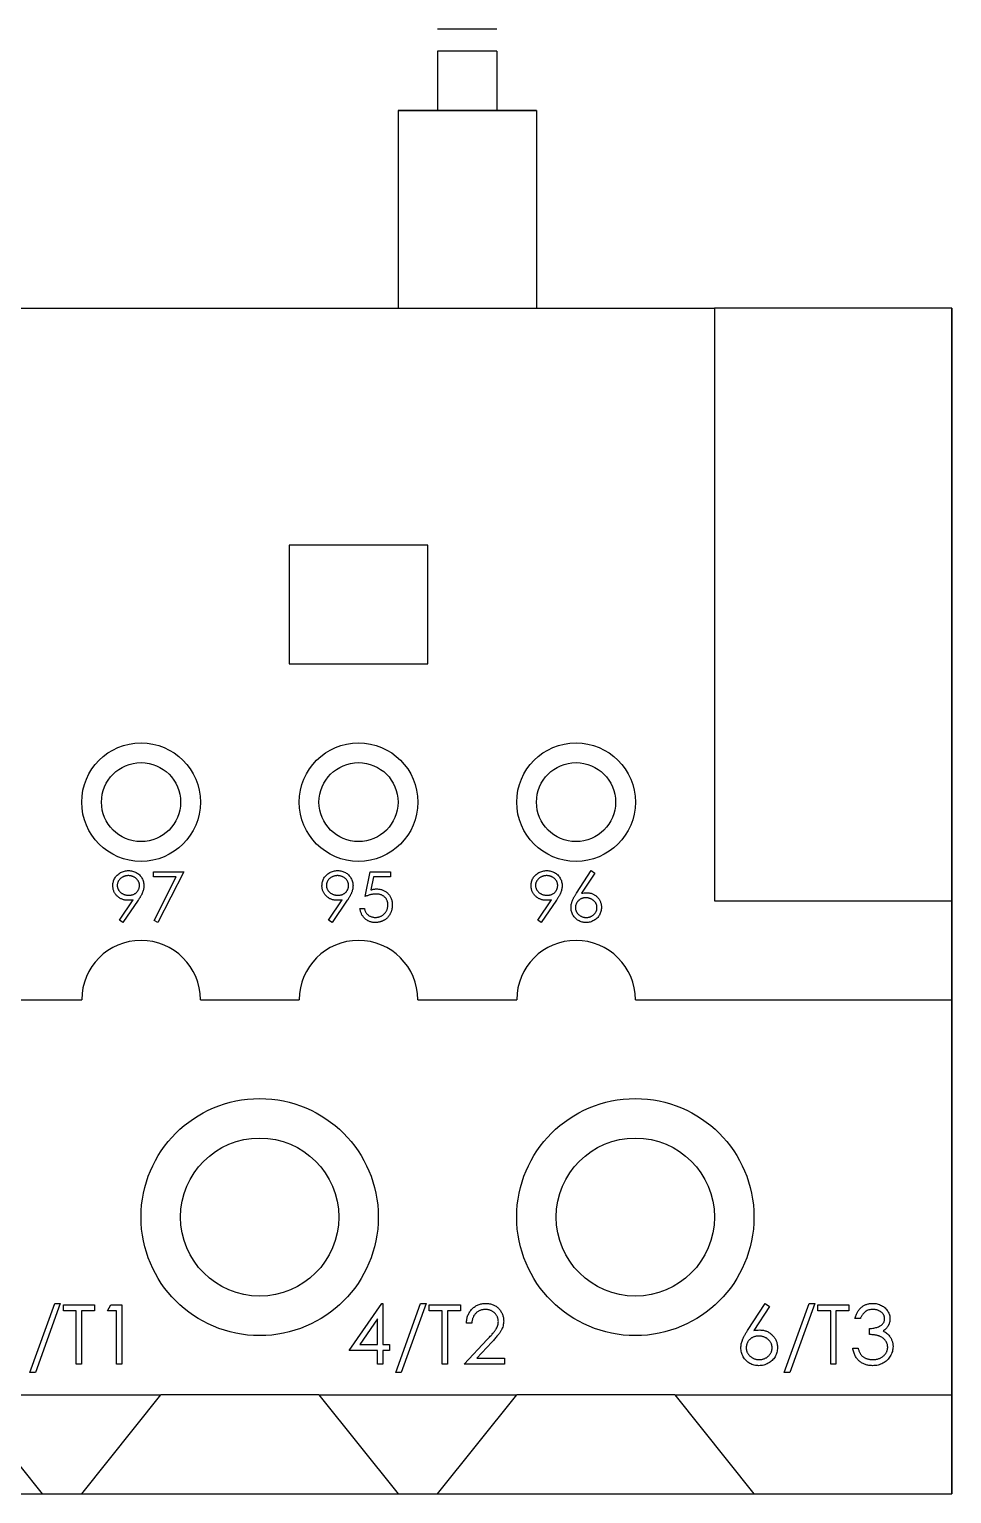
# Model space of a CAD drawing. Extents: x 325723 to 326723, y 280621 to 282821.
# Drawn here: x 326172.3 to 326218.9, y 281586.1 to 281660.2 of the extents above; entities that cross this region are included whole.
import ezdxf

# ---------------------------------------------------------------- set-up
doc = ezdxf.new("R2010")
doc.units = 0
doc.header["$MEASUREMENT"] = 0
doc.layers.add('PV-2878', color=7, linetype='Continuous')

# ---------------------------------------------------------------- blocks, each defined once
blk = doc.blocks.new('Manufacturer上海良信PartName热继电器SeriesNDR2-95ShellFrameLimitingCurrentRemarkPartTypeMinCurrent17MaxCurrent104Poles3PMinPower0MaxPower0LibType3DelFlgfalseUpdateDate2023-01-0100000')
at = {"layer": 'PV-2878'}
for p, q in [((12, 37.056), (9, 37.056)), ((9, 35.944), (9, 32.944)), ((12, 35.944), (9, 35.944)), ((12, 35.944), (12, 32.944)), ((7, 32.944), (14, 32.944)), ((7, 32.944), (7, 22.944)), ((14, 32.944), (7, 32.944)), ((14, 32.944), (14, 22.944)), ((-23, 22.944), (23, 22.944)), ((23, 22.944), (23, -7.056)), ((23, 22.944), (23, -7.056)), ((23, 22.944), (23, 22.944)), ((35, 22.944), (23, 22.944)), ((35, -7.056), (35, 22.944)), ((35, 22.944), (35, 22.944)), ((35, 22.944), (35, 12.944)), ((35, 12.944), (35, -17.056)), ((8.5, 10.944), (1.5, 10.944)), ((1.5, 10.944), (1.5, 4.944)), ((8.5, 4.944), (8.5, 10.944)), ((1.5, 4.944), (8.5, 4.944)), ((-5.375, -5.84), (-5.375, -5.584)), ((-5.375, -5.584), (-3.836, -5.584)), ((-4.216, -5.84), (-5.375, -5.84)), ((-5.344, -8.042), (-4.216, -5.84)), ((-3.836, -5.584), (-5.151, -8.148)), ((5.33, -6.834), (5.587, -5.584)), ((5.587, -5.584), (6.612, -5.584)), ((5.762, -5.84), (5.627, -6.498)), ((6.612, -5.84), (5.762, -5.84)), ((6.612, -5.584), (6.612, -5.84)), ((16.026, -6.661), (16.773, -5.52)), ((16.945, -5.656), (16.285, -6.666)), ((16.773, -5.52), (16.945, -5.656)), ((-7.093, -8.023), (-6.398, -7.007)), ((-6.144, -7.022), (-6.913, -8.148)), ((3.484, -8.023), (4.179, -7.007)), ((4.433, -7.022), (3.664, -8.148)), ((14.061, -8.023), (14.756, -7.007)), ((15.01, -7.022), (14.24, -8.148)), ((23, -7.056), (35, -7.056)), ((35, -12.056), (35, -7.056)), ((35, -7.056), (35, -7.056)), ((-6.913, -8.148), (-7.093, -8.023)), ((-5.151, -8.148), (-5.344, -8.042)), ((3.664, -8.148), (3.484, -8.023)), ((5.074, -7.443), (5.298, -7.443)), ((14.24, -8.148), (14.061, -8.023)), ((-14, -12.056), (-9, -12.056)), ((-3, -12.056), (2, -12.056)), ((8, -12.056), (13, -12.056)), ((19, -12.056), (35, -12.056)), ((35, -32.056), (35, -12.056)), ((35, -17.056), (35, -37.056)), ((-11.62, -30.924), (-10.366, -27.424)), ((-10.082, -27.424), (-11.337, -30.924)), ((-10.366, -27.424), (-10.082, -27.424)), ((-9.928, -27.808), (-9.928, -27.5)), ((-9.928, -27.5), (-8.351, -27.5)), ((-9.274, -27.808), (-9.928, -27.808)), ((-9.274, -30.5), (-9.274, -27.808)), ((-8.351, -27.808), (-9.005, -27.808)), ((-9.005, -27.808), (-9.005, -30.5)), ((-8.351, -27.5), (-8.351, -27.808)), ((-7.697, -27.808), (-7.521, -27.5)), ((-7.236, -27.808), (-7.697, -27.808)), ((-7.521, -27.5), (-6.967, -27.5)), ((-7.236, -30.5), (-7.236, -27.808)), ((-6.967, -27.5), (-6.967, -30.5)), ((4.533, -29.808), (6.171, -27.424)), ((6.171, -27.424), (6.226, -27.424)), ((6.226, -27.424), (6.226, -29.5)), ((6.88, -30.924), (8.134, -27.424)), ((8.418, -27.424), (7.163, -30.924)), ((8.134, -27.424), (8.418, -27.424)), ((8.572, -27.808), (8.572, -27.5)), ((8.572, -27.5), (10.149, -27.5)), ((9.226, -27.808), (8.572, -27.808)), ((9.226, -30.5), (9.226, -27.808)), ((10.149, -27.808), (9.495, -27.808)), ((9.495, -27.808), (9.495, -30.5)), ((10.149, -27.5), (10.149, -27.808)), ((24.676, -28.793), (25.572, -27.424)), ((25.779, -27.586), (24.987, -28.799)), ((25.572, -27.424), (25.779, -27.586)), ((26.533, -30.924), (27.788, -27.424)), ((28.072, -27.424), (26.817, -30.924)), ((27.788, -27.424), (28.072, -27.424)), ((28.226, -27.808), (28.226, -27.5)), ((28.226, -27.5), (29.803, -27.5)), ((28.88, -27.808), (28.226, -27.808)), ((28.88, -30.5), (28.88, -27.808)), ((29.803, -27.808), (29.149, -27.808)), ((29.149, -27.808), (29.149, -30.5)), ((29.803, -27.5), (29.803, -27.808)), ((5.957, -28.198), (5.062, -29.5)), ((5.957, -29.5), (5.957, -28.198)), ((10.726, -28.424), (10.457, -28.424)), ((30.38, -28.193), (30.11, -28.193)), ((30.841, -29), (30.841, -28.693)), ((5.062, -29.5), (5.957, -29.5)), ((6.226, -29.5), (6.572, -29.5)), ((6.572, -29.5), (6.572, -29.808)), ((10.341, -30.5), (11.505, -29.259)), ((11.734, -29.392), (10.984, -30.193)), ((5.957, -29.808), (4.533, -29.808)), ((5.957, -30.5), (5.957, -29.808)), ((6.572, -29.808), (6.226, -29.808)), ((6.226, -29.808), (6.226, -30.5)), ((10.984, -30.193), (12.38, -30.193)), ((12.38, -30.193), (12.38, -30.5)), ((29.995, -29.693), (30.264, -29.693)), ((-11.337, -30.924), (-11.62, -30.924)), ((-9.005, -30.5), (-9.274, -30.5)), ((-6.967, -30.5), (-7.236, -30.5)), ((6.226, -30.5), (5.957, -30.5)), ((7.163, -30.924), (6.88, -30.924)), ((9.495, -30.5), (9.226, -30.5)), ((12.38, -30.5), (10.341, -30.5)), ((26.817, -30.924), (26.533, -30.924)), ((29.149, -30.5), (28.88, -30.5)), ((-15, -32.056), (-5, -32.056)), ((-15, -32.056), (-11, -37.056)), ((-9, -37.056), (-5, -32.056)), ((3, -32.056), (-5, -32.056)), ((3, -32.056), (13, -32.056)), ((3, -32.056), (7, -37.056)), ((9, -37.056), (13, -32.056)), ((21, -32.056), (13, -32.056)), ((21, -32.056), (35, -32.056)), ((21, -32.056), (25, -37.056)), ((35, -37.056), (35, -32.056)), ((-27, -37.056), (-11, -37.056)), ((-11, -37.056), (-9, -37.056)), ((-9, -37.056), (7, -37.056)), ((7, -37.056), (9, -37.056)), ((9, -37.056), (25, -37.056)), ((25, -37.056), (35, -37.056)), ((35, -37.056), (35, -37.056))]:
    blk.add_line(p, q, dxfattribs=at)
for centre, radius in [((-6, -2.056), 3), ((5, -2.056), 3), ((16, -2.056), 3), ((-6, -2.056), 2), ((5, -2.056), 2), ((16, -2.056), 2), ((0, -23.056), 6), ((19, -23.056), 6), ((0, -23.056), 4), ((19, -23.056), 4)]:
    blk.add_circle(centre, radius, dxfattribs=at)
for centre in [(-6, -12.056), (5, -12.056), (16, -12.056)]:
    blk.add_arc(centre, 3, 0, 180, dxfattribs=at)
for points, knots in [([(-7.426, -6.286), (-7.425, -6.251), (-7.422, -6.182), (-7.403, -6.082), (-7.371, -5.987), (-7.326, -5.898), (-7.269, -5.816), (-7.201, -5.742), (-7.122, -5.677), (-7.034, -5.621), (-6.939, -5.576), (-6.839, -5.543), (-6.736, -5.524), (-6.666, -5.521), (-6.63, -5.52)], [0, 0, 0, 0, 0.085249, 0.167327, 0.248175, 0.328829, 0.409908, 0.490584, 0.572993, 0.658265, 0.744222, 0.82906, 0.913938, 1, 1, 1, 1]), ([(-6.642, -5.776), (-6.661, -5.777), (-6.698, -5.778), (-6.753, -5.784), (-6.806, -5.796), (-6.857, -5.812), (-6.906, -5.833), (-6.952, -5.858), (-6.997, -5.888), (-7.038, -5.921), (-7.077, -5.958), (-7.11, -5.998), (-7.138, -6.039), (-7.162, -6.082), (-7.18, -6.127), (-7.193, -6.174), (-7.2, -6.223), (-7.201, -6.256), (-7.202, -6.273)], [0, 0, 0, 0, 0.068712, 0.134812, 0.199538, 0.263335, 0.326747, 0.390328, 0.454126, 0.519203, 0.58351, 0.645497, 0.70529, 0.763488, 0.821856, 0.880004, 0.939108, 1, 1, 1, 1]), ([(-6.08, -6.273), (-6.08, -6.256), (-6.081, -6.223), (-6.089, -6.174), (-6.102, -6.127), (-6.12, -6.082), (-6.144, -6.039), (-6.172, -5.998), (-6.205, -5.958), (-6.244, -5.921), (-6.286, -5.888), (-6.33, -5.858), (-6.377, -5.833), (-6.425, -5.812), (-6.476, -5.796), (-6.529, -5.784), (-6.585, -5.778), (-6.623, -5.777), (-6.642, -5.776)], [0, 0, 0, 0, 0.06076, 0.119735, 0.177757, 0.235999, 0.29407, 0.353733, 0.415973, 0.48014, 0.545076, 0.608735, 0.672178, 0.735453, 0.799112, 0.864284, 0.930837, 1, 1, 1, 1]), ([(-6.63, -5.52), (-6.596, -5.521), (-6.527, -5.524), (-6.427, -5.543), (-6.33, -5.575), (-6.239, -5.619), (-6.154, -5.674), (-6.078, -5.74), (-6.012, -5.816), (-5.956, -5.901), (-5.911, -5.993), (-5.879, -6.089), (-5.859, -6.187), (-5.857, -6.254), (-5.856, -6.288)], [0, 0, 0, 0, 0.085532, 0.169003, 0.251943, 0.335682, 0.419409, 0.501265, 0.583703, 0.668, 0.751919, 0.834598, 0.916526, 1, 1, 1, 1]), ([(3.151, -6.286), (3.152, -6.251), (3.154, -6.182), (3.174, -6.082), (3.206, -5.987), (3.251, -5.898), (3.308, -5.816), (3.376, -5.742), (3.454, -5.677), (3.543, -5.621), (3.638, -5.576), (3.738, -5.543), (3.841, -5.524), (3.911, -5.521), (3.947, -5.52)], [0, 0, 0, 0, 0.085249, 0.167327, 0.248175, 0.328829, 0.409908, 0.490584, 0.572993, 0.658265, 0.744222, 0.82906, 0.913938, 1, 1, 1, 1]), ([(3.935, -5.776), (3.916, -5.777), (3.879, -5.778), (3.824, -5.784), (3.771, -5.796), (3.72, -5.812), (3.671, -5.833), (3.625, -5.858), (3.58, -5.888), (3.539, -5.921), (3.5, -5.958), (3.467, -5.998), (3.439, -6.039), (3.415, -6.082), (3.397, -6.127), (3.384, -6.174), (3.377, -6.223), (3.376, -6.256), (3.375, -6.273)], [0, 0, 0, 0, 0.068712, 0.134812, 0.199538, 0.263335, 0.326747, 0.390328, 0.454126, 0.519203, 0.58351, 0.645497, 0.70529, 0.763488, 0.821856, 0.880004, 0.939108, 1, 1, 1, 1]), ([(4.497, -6.273), (4.496, -6.256), (4.495, -6.223), (4.488, -6.174), (4.475, -6.127), (4.457, -6.082), (4.433, -6.039), (4.405, -5.998), (4.372, -5.958), (4.333, -5.921), (4.291, -5.888), (4.247, -5.858), (4.2, -5.833), (4.152, -5.812), (4.101, -5.796), (4.047, -5.784), (3.992, -5.778), (3.954, -5.777), (3.935, -5.776)], [0, 0, 0, 0, 0.06076, 0.119735, 0.177757, 0.235999, 0.29407, 0.353733, 0.415973, 0.48014, 0.545076, 0.608735, 0.672178, 0.735453, 0.799112, 0.864284, 0.930837, 1, 1, 1, 1]), ([(3.947, -5.52), (3.981, -5.521), (4.05, -5.524), (4.15, -5.543), (4.247, -5.575), (4.338, -5.619), (4.423, -5.674), (4.499, -5.74), (4.565, -5.816), (4.621, -5.901), (4.665, -5.993), (4.698, -6.089), (4.718, -6.187), (4.72, -6.254), (4.721, -6.288)], [0, 0, 0, 0, 0.085532, 0.169003, 0.251943, 0.335682, 0.419409, 0.501265, 0.583703, 0.668, 0.751919, 0.834598, 0.916526, 1, 1, 1, 1]), ([(13.728, -6.286), (13.729, -6.251), (13.731, -6.182), (13.751, -6.082), (13.783, -5.987), (13.828, -5.898), (13.885, -5.816), (13.952, -5.742), (14.031, -5.677), (14.12, -5.621), (14.215, -5.576), (14.315, -5.543), (14.418, -5.524), (14.488, -5.521), (14.523, -5.52)], [0, 0, 0, 0, 0.0852491, 0.1673266, 0.2481753, 0.3288291, 0.4099081, 0.4905845, 0.5729935, 0.6582649, 0.7442216, 0.8290604, 0.9139383, 1, 1, 1, 1]), ([(14.512, -5.776), (14.493, -5.777), (14.456, -5.778), (14.4, -5.784), (14.348, -5.796), (14.297, -5.812), (14.248, -5.833), (14.201, -5.858), (14.157, -5.888), (14.116, -5.921), (14.077, -5.958), (14.044, -5.998), (14.016, -6.039), (13.992, -6.082), (13.974, -6.127), (13.961, -6.174), (13.953, -6.223), (13.953, -6.256), (13.952, -6.273)], [0, 0, 0, 0, 0.068712, 0.134812, 0.199538, 0.263335, 0.326747, 0.390328, 0.454126, 0.519203, 0.58351, 0.645497, 0.70529, 0.763488, 0.821856, 0.880004, 0.939108, 1, 1, 1, 1]), ([(15.074, -6.273), (15.073, -6.256), (15.072, -6.223), (15.065, -6.174), (15.052, -6.127), (15.034, -6.082), (15.01, -6.039), (14.982, -5.998), (14.948, -5.958), (14.91, -5.921), (14.868, -5.888), (14.824, -5.858), (14.777, -5.833), (14.728, -5.812), (14.678, -5.796), (14.624, -5.784), (14.569, -5.778), (14.531, -5.777), (14.512, -5.776)], [0, 0, 0, 0, 0.06076, 0.119735, 0.177757, 0.235999, 0.29407, 0.353733, 0.415973, 0.48014, 0.545076, 0.608735, 0.672178, 0.735453, 0.799112, 0.864284, 0.930837, 1, 1, 1, 1]), ([(14.523, -5.52), (14.558, -5.521), (14.627, -5.524), (14.727, -5.543), (14.824, -5.575), (14.915, -5.619), (15, -5.674), (15.076, -5.74), (15.142, -5.816), (15.198, -5.901), (15.242, -5.993), (15.275, -6.089), (15.294, -6.187), (15.297, -6.254), (15.298, -6.288)], [0, 0, 0, 0, 0.085532, 0.169003, 0.251943, 0.335682, 0.419409, 0.501265, 0.583703, 0.668, 0.751919, 0.834598, 0.916526, 1, 1, 1, 1]), ([(-6.66, -7.026), (-6.687, -7.026), (-6.738, -7.024), (-6.814, -7.014), (-6.887, -6.998), (-6.956, -6.974), (-7.023, -6.944), (-7.087, -6.907), (-7.147, -6.863), (-7.204, -6.813), (-7.256, -6.759), (-7.302, -6.701), (-7.34, -6.639), (-7.372, -6.574), (-7.396, -6.506), (-7.413, -6.436), (-7.424, -6.362), (-7.426, -6.311), (-7.426, -6.286)], [0, 0, 0, 0, 0.066295, 0.130131, 0.192862, 0.25436, 0.31591, 0.377338, 0.440205, 0.504175, 0.568034, 0.630228, 0.690861, 0.751422, 0.811466, 0.87275, 0.935391, 1, 1, 1, 1]), ([(-7.202, -6.273), (-7.201, -6.29), (-7.201, -6.323), (-7.192, -6.372), (-7.179, -6.419), (-7.16, -6.465), (-7.136, -6.508), (-7.106, -6.549), (-7.071, -6.588), (-7.031, -6.625), (-6.988, -6.659), (-6.942, -6.689), (-6.893, -6.714), (-6.843, -6.734), (-6.79, -6.75), (-6.735, -6.762), (-6.677, -6.768), (-6.639, -6.769), (-6.619, -6.77)], [0, 0, 0, 0, 0.05954, 0.117423, 0.17444, 0.231734, 0.289722, 0.3492, 0.410516, 0.47508, 0.540094, 0.604444, 0.668697, 0.73211, 0.796739, 0.862906, 0.930462, 1, 1, 1, 1]), ([(-6.619, -6.77), (-6.599, -6.769), (-6.56, -6.768), (-6.504, -6.762), (-6.45, -6.751), (-6.4, -6.734), (-6.352, -6.714), (-6.307, -6.689), (-6.266, -6.659), (-6.227, -6.626), (-6.193, -6.588), (-6.163, -6.549), (-6.137, -6.508), (-6.116, -6.464), (-6.1, -6.419), (-6.088, -6.372), (-6.082, -6.323), (-6.081, -6.29), (-6.08, -6.273)], [0, 0, 0, 0, 0.072713, 0.1415475, 0.2083625, 0.2724616, 0.33539, 0.3977113, 0.4593834, 0.5220982, 0.5843148, 0.6443919, 0.703345, 0.7615089, 0.8200305, 0.878517, 0.9382645, 1, 1, 1, 1]), ([(-5.856, -6.288), (-5.856, -6.314), (-5.858, -6.368), (-5.87, -6.449), (-5.89, -6.531), (-5.913, -6.601), (-5.936, -6.658), (-5.957, -6.704), (-5.98, -6.752), (-6.007, -6.802), (-6.036, -6.854), (-6.069, -6.908), (-6.105, -6.965), (-6.131, -7.003), (-6.144, -7.022)], [0, 0, 0, 0, 0.09832, 0.1994175, 0.3056026, 0.4161624, 0.4745824, 0.5370065, 0.6038574, 0.6740896, 0.749417, 0.8282535, 0.9120542, 1, 1, 1, 1]), ([(3.916, -7.026), (3.89, -7.026), (3.839, -7.024), (3.763, -7.014), (3.69, -6.998), (3.621, -6.974), (3.554, -6.944), (3.49, -6.907), (3.43, -6.863), (3.373, -6.813), (3.321, -6.759), (3.275, -6.701), (3.237, -6.639), (3.205, -6.574), (3.181, -6.506), (3.163, -6.436), (3.153, -6.362), (3.151, -6.311), (3.151, -6.286)], [0, 0, 0, 0, 0.066295, 0.130131, 0.192862, 0.25436, 0.31591, 0.377338, 0.440205, 0.504175, 0.568034, 0.630228, 0.690861, 0.751422, 0.811466, 0.87275, 0.935391, 1, 1, 1, 1]), ([(3.375, -6.273), (3.376, -6.29), (3.376, -6.323), (3.385, -6.372), (3.398, -6.419), (3.417, -6.465), (3.441, -6.508), (3.471, -6.549), (3.506, -6.588), (3.545, -6.625), (3.589, -6.659), (3.635, -6.689), (3.684, -6.714), (3.734, -6.734), (3.787, -6.75), (3.842, -6.762), (3.899, -6.768), (3.938, -6.769), (3.958, -6.77)], [0, 0, 0, 0, 0.05954, 0.117423, 0.17444, 0.231734, 0.289722, 0.3492, 0.410516, 0.47508, 0.540094, 0.604444, 0.668697, 0.73211, 0.796739, 0.862906, 0.930462, 1, 1, 1, 1]), ([(3.958, -6.77), (3.978, -6.769), (4.017, -6.768), (4.073, -6.762), (4.127, -6.751), (4.177, -6.734), (4.225, -6.714), (4.27, -6.689), (4.311, -6.659), (4.35, -6.626), (4.384, -6.588), (4.414, -6.549), (4.44, -6.508), (4.46, -6.464), (4.477, -6.419), (4.489, -6.372), (4.495, -6.323), (4.496, -6.29), (4.497, -6.273)], [0, 0, 0, 0, 0.072713, 0.1415475, 0.2083625, 0.2724616, 0.33539, 0.3977113, 0.4593834, 0.5220982, 0.5843148, 0.6443919, 0.703345, 0.7615089, 0.8200305, 0.878517, 0.9382645, 1, 1, 1, 1]), ([(4.721, -6.288), (4.72, -6.314), (4.719, -6.368), (4.707, -6.449), (4.686, -6.531), (4.663, -6.601), (4.641, -6.658), (4.62, -6.704), (4.597, -6.752), (4.57, -6.802), (4.541, -6.854), (4.508, -6.908), (4.472, -6.965), (4.446, -7.003), (4.433, -7.022)], [0, 0, 0, 0, 0.09832, 0.1994175, 0.3056026, 0.4161624, 0.4745824, 0.5370065, 0.6038574, 0.6740896, 0.749417, 0.8282535, 0.9120542, 1, 1, 1, 1]), ([(5.627, -6.498), (5.654, -6.491), (5.705, -6.477), (5.781, -6.461), (5.853, -6.451), (5.899, -6.45), (5.922, -6.449)], [0, 0, 0, 0, 0.275068, 0.532901, 0.773973, 1, 1, 1, 1]), ([(5.922, -6.449), (5.95, -6.45), (6.004, -6.451), (6.085, -6.463), (6.161, -6.481), (6.234, -6.506), (6.304, -6.538), (6.368, -6.578), (6.43, -6.625), (6.487, -6.678), (6.539, -6.738), (6.584, -6.801), (6.623, -6.869), (6.654, -6.941), (6.679, -7.017), (6.696, -7.097), (6.707, -7.181), (6.708, -7.238), (6.708, -7.267)], [0, 0, 0, 0, 0.065808, 0.129394, 0.190894, 0.251281, 0.310815, 0.370371, 0.430768, 0.492881, 0.555104, 0.616067, 0.677256, 0.73826, 0.800762, 0.864778, 0.931045, 1, 1, 1, 1]), ([(14.493, -7.026), (14.467, -7.026), (14.416, -7.024), (14.34, -7.014), (14.267, -6.998), (14.198, -6.974), (14.131, -6.944), (14.067, -6.907), (14.007, -6.863), (13.95, -6.813), (13.898, -6.759), (13.852, -6.701), (13.814, -6.639), (13.782, -6.574), (13.758, -6.506), (13.74, -6.436), (13.73, -6.362), (13.728, -6.311), (13.728, -6.286)], [0, 0, 0, 0, 0.066295, 0.130131, 0.192862, 0.25436, 0.31591, 0.377338, 0.440205, 0.504175, 0.568034, 0.630228, 0.690861, 0.751422, 0.811466, 0.87275, 0.935391, 1, 1, 1, 1]), ([(13.952, -6.273), (13.952, -6.29), (13.953, -6.323), (13.962, -6.372), (13.975, -6.419), (13.994, -6.465), (14.018, -6.508), (14.048, -6.549), (14.083, -6.588), (14.122, -6.625), (14.166, -6.659), (14.212, -6.689), (14.26, -6.714), (14.311, -6.734), (14.364, -6.75), (14.419, -6.762), (14.476, -6.768), (14.515, -6.769), (14.535, -6.77)], [0, 0, 0, 0, 0.05954, 0.117423, 0.17444, 0.231734, 0.289722, 0.3492, 0.410516, 0.47508, 0.540094, 0.604444, 0.668697, 0.73211, 0.796739, 0.862906, 0.930462, 1, 1, 1, 1]), ([(14.535, -6.77), (14.555, -6.769), (14.594, -6.768), (14.65, -6.762), (14.704, -6.751), (14.754, -6.734), (14.802, -6.714), (14.847, -6.689), (14.888, -6.659), (14.927, -6.626), (14.961, -6.588), (14.991, -6.549), (15.017, -6.508), (15.037, -6.464), (15.054, -6.419), (15.066, -6.372), (15.072, -6.323), (15.073, -6.29), (15.074, -6.273)], [0, 0, 0, 0, 0.072713, 0.1415475, 0.2083625, 0.2724616, 0.33539, 0.3977113, 0.4593834, 0.5220982, 0.5843148, 0.6443919, 0.703345, 0.7615089, 0.8200305, 0.878517, 0.9382645, 1, 1, 1, 1]), ([(15.298, -6.288), (15.297, -6.314), (15.296, -6.368), (15.284, -6.449), (15.263, -6.531), (15.24, -6.601), (15.218, -6.658), (15.197, -6.704), (15.174, -6.752), (15.147, -6.802), (15.118, -6.854), (15.085, -6.908), (15.049, -6.965), (15.023, -7.003), (15.01, -7.022)], [0, 0, 0, 0, 0.09832, 0.1994175, 0.3056026, 0.4161624, 0.4745824, 0.5370065, 0.6038574, 0.6740896, 0.749417, 0.8282535, 0.9120542, 1, 1, 1, 1]), ([(15.747, -7.387), (15.748, -7.361), (15.749, -7.309), (15.762, -7.229), (15.781, -7.148), (15.802, -7.078), (15.825, -7.022), (15.844, -6.976), (15.868, -6.929), (15.893, -6.879), (15.922, -6.828), (15.954, -6.774), (15.989, -6.718), (16.014, -6.68), (16.026, -6.661)], [0, 0, 0, 0, 0.0978182, 0.1997261, 0.3052764, 0.4158115, 0.4744722, 0.5372739, 0.6036574, 0.6742989, 0.7498345, 0.8285985, 0.9123778, 1, 1, 1, 1]), ([(16.285, -6.666), (16.329, -6.659), (16.415, -6.645), (16.501, -6.643), (16.544, -6.642)], [0, 0, 0, 0, 0.512659, 1, 1, 1, 1]), ([(16.544, -6.642), (16.569, -6.642), (16.619, -6.644), (16.693, -6.654), (16.763, -6.67), (16.831, -6.694), (16.895, -6.725), (16.957, -6.761), (17.015, -6.805), (17.07, -6.855), (17.121, -6.91), (17.165, -6.968), (17.202, -7.029), (17.233, -7.094), (17.256, -7.162), (17.273, -7.233), (17.283, -7.307), (17.285, -7.357), (17.285, -7.382)], [0, 0, 0, 0, 0.0652308, 0.1284049, 0.1900671, 0.2509434, 0.3115458, 0.3728628, 0.4350237, 0.4990717, 0.5630911, 0.6255101, 0.68668, 0.7472825, 0.8085635, 0.8707421, 0.934341, 1, 1, 1, 1]), ([(-6.398, -7.007), (-6.442, -7.013), (-6.529, -7.023), (-6.617, -7.025), (-6.66, -7.026)], [0, 0, 0, 0, 0.507858, 1, 1, 1, 1]), ([(4.179, -7.007), (4.135, -7.013), (4.048, -7.023), (3.96, -7.025), (3.916, -7.026)], [0, 0, 0, 0, 0.507858, 1, 1, 1, 1]), ([(5.881, -6.706), (5.862, -6.706), (5.822, -6.707), (5.76, -6.713), (5.696, -6.724), (5.629, -6.738), (5.558, -6.756), (5.485, -6.778), (5.408, -6.804), (5.357, -6.824), (5.33, -6.834)], [0, 0, 0, 0, 0.102203, 0.211023, 0.3251, 0.446502, 0.573788, 0.708901, 0.850358, 1, 1, 1, 1]), ([(6.708, -7.267), (6.708, -7.288), (6.707, -7.328), (6.702, -7.388), (6.693, -7.447), (6.681, -7.505), (6.664, -7.561), (6.645, -7.616), (6.621, -7.669), (6.595, -7.722), (6.566, -7.772), (6.533, -7.819), (6.498, -7.863), (6.461, -7.904), (6.421, -7.942), (6.378, -7.977), (6.334, -8.01), (6.286, -8.038), (6.237, -8.065), (6.185, -8.087), (6.131, -8.106), (6.076, -8.121), (6.019, -8.133), (5.96, -8.142), (5.899, -8.148), (5.857, -8.148), (5.837, -8.148)], [0, 0, 0, 0, 0.044014, 0.087434, 0.130118, 0.172554, 0.214555, 0.256298, 0.298438, 0.340849, 0.382715, 0.423924, 0.464246, 0.504074, 0.543862, 0.583567, 0.623094, 0.663229, 0.703551, 0.743938, 0.784541, 0.82575, 0.867757, 0.910745, 0.954914, 1, 1, 1, 1]), ([(5.85, -7.892), (5.871, -7.891), (5.913, -7.89), (5.975, -7.881), (6.035, -7.867), (6.092, -7.847), (6.148, -7.822), (6.2, -7.79), (6.25, -7.753), (6.298, -7.711), (6.341, -7.665), (6.38, -7.615), (6.412, -7.562), (6.439, -7.507), (6.459, -7.449), (6.474, -7.388), (6.482, -7.324), (6.483, -7.28), (6.484, -7.258)], [0, 0, 0, 0, 0.064207, 0.126425, 0.18768, 0.248216, 0.308305, 0.369661, 0.431699, 0.495947, 0.559758, 0.622295, 0.683911, 0.745092, 0.80674, 0.869087, 0.93329, 1, 1, 1, 1]), ([(6.484, -7.258), (6.484, -7.238), (6.483, -7.198), (6.475, -7.141), (6.462, -7.087), (6.444, -7.035), (6.421, -6.986), (6.393, -6.94), (6.359, -6.898), (6.32, -6.858), (6.278, -6.822), (6.231, -6.791), (6.181, -6.765), (6.128, -6.743), (6.071, -6.726), (6.011, -6.714), (5.947, -6.707), (5.904, -6.706), (5.881, -6.706)], [0, 0, 0, 0, 0.0653514, 0.127916, 0.1883602, 0.2472161, 0.3056301, 0.3637698, 0.4226609, 0.4826873, 0.5433002, 0.604118, 0.6649649, 0.7274135, 0.7914676, 0.8580554, 0.9270368, 1, 1, 1, 1]), ([(14.756, -7.007), (14.712, -7.013), (14.625, -7.023), (14.537, -7.025), (14.493, -7.026)], [0, 0, 0, 0, 0.507858, 1, 1, 1, 1]), ([(16.504, -8.148), (16.47, -8.147), (16.404, -8.145), (16.306, -8.126), (16.212, -8.094), (16.122, -8.051), (16.039, -7.997), (15.965, -7.932), (15.899, -7.857), (15.845, -7.772), (15.802, -7.681), (15.77, -7.586), (15.751, -7.487), (15.748, -7.421), (15.747, -7.387)], [0, 0, 0, 0, 0.0843347, 0.1670523, 0.2495661, 0.3327405, 0.4159149, 0.497828, 0.5803726, 0.6646001, 0.7494667, 0.8325102, 0.9156393, 1, 1, 1, 1]), ([(16.497, -6.898), (16.478, -6.899), (16.44, -6.9), (16.386, -6.906), (16.334, -6.918), (16.285, -6.933), (16.238, -6.954), (16.195, -6.979), (16.154, -7.009), (16.117, -7.043), (16.082, -7.08), (16.053, -7.119), (16.028, -7.161), (16.007, -7.204), (15.991, -7.249), (15.979, -7.296), (15.973, -7.346), (15.972, -7.379), (15.971, -7.396)], [0, 0, 0, 0, 0.070599, 0.137901, 0.203196, 0.26679, 0.329106, 0.390654, 0.452653, 0.515748, 0.577926, 0.63893, 0.698351, 0.757296, 0.816394, 0.876267, 0.936817, 1, 1, 1, 1]), ([(15.971, -7.396), (15.972, -7.413), (15.973, -7.446), (15.981, -7.495), (15.993, -7.542), (16.011, -7.587), (16.032, -7.63), (16.061, -7.671), (16.093, -7.711), (16.13, -7.747), (16.171, -7.781), (16.214, -7.811), (16.259, -7.836), (16.307, -7.856), (16.356, -7.872), (16.408, -7.884), (16.461, -7.89), (16.498, -7.891), (16.516, -7.892)], [0, 0, 0, 0, 0.061842, 0.121262, 0.180746, 0.239231, 0.298308, 0.358183, 0.420359, 0.484792, 0.549938, 0.613718, 0.676681, 0.739154, 0.8022, 0.86674, 0.93205, 1, 1, 1, 1]), ([(17.061, -7.396), (17.061, -7.379), (17.06, -7.345), (17.051, -7.296), (17.039, -7.249), (17.021, -7.204), (16.997, -7.16), (16.968, -7.119), (16.935, -7.079), (16.896, -7.043), (16.854, -7.009), (16.809, -6.979), (16.762, -6.954), (16.714, -6.933), (16.662, -6.918), (16.609, -6.906), (16.554, -6.9), (16.516, -6.899), (16.497, -6.898)], [0, 0, 0, 0, 0.061138, 0.119994, 0.178225, 0.236256, 0.294929, 0.354716, 0.41673, 0.480664, 0.545832, 0.609758, 0.672971, 0.736017, 0.799839, 0.864775, 0.931088, 1, 1, 1, 1]), ([(17.285, -7.382), (17.284, -7.417), (17.282, -7.486), (17.262, -7.587), (17.231, -7.682), (17.187, -7.771), (17.132, -7.854), (17.065, -7.928), (16.988, -7.993), (16.902, -8.048), (16.808, -8.093), (16.71, -8.125), (16.608, -8.144), (16.539, -8.147), (16.504, -8.148)], [0, 0, 0, 0, 0.085948, 0.169125, 0.250399, 0.33229, 0.413364, 0.494172, 0.576022, 0.660757, 0.745783, 0.830044, 0.914028, 1, 1, 1, 1]), ([(16.516, -7.892), (16.535, -7.891), (16.571, -7.89), (16.625, -7.884), (16.676, -7.872), (16.726, -7.856), (16.773, -7.836), (16.818, -7.811), (16.861, -7.781), (16.902, -7.747), (16.939, -7.711), (16.972, -7.671), (16.999, -7.63), (17.022, -7.587), (17.04, -7.542), (17.052, -7.495), (17.06, -7.446), (17.061, -7.413), (17.061, -7.396)], [0, 0, 0, 0, 0.0679624, 0.1332834, 0.1978353, 0.260892, 0.3233765, 0.3863501, 0.4496377, 0.5147953, 0.5792399, 0.6418142, 0.7013586, 0.7607268, 0.8192221, 0.8787162, 0.9381474, 1, 1, 1, 1]), ([(5.837, -8.148), (5.812, -8.148), (5.763, -8.147), (5.691, -8.137), (5.622, -8.122), (5.556, -8.1), (5.493, -8.073), (5.433, -8.038), (5.376, -7.999), (5.322, -7.952), (5.273, -7.902), (5.229, -7.847), (5.189, -7.788), (5.156, -7.726), (5.127, -7.661), (5.104, -7.591), (5.086, -7.519), (5.078, -7.469), (5.074, -7.443)], [0, 0, 0, 0, 0.0654211, 0.1287084, 0.1902361, 0.2507244, 0.3106372, 0.3707664, 0.4316147, 0.493523, 0.5558835, 0.6173424, 0.678668, 0.7407114, 0.8029854, 0.8668026, 0.9323472, 1, 1, 1, 1]), ([(5.298, -7.443), (5.304, -7.467), (5.314, -7.513), (5.338, -7.577), (5.366, -7.634), (5.4, -7.686), (5.44, -7.73), (5.486, -7.77), (5.538, -7.806), (5.596, -7.836), (5.656, -7.861), (5.72, -7.878), (5.784, -7.89), (5.828, -7.891), (5.85, -7.892)], [0, 0, 0, 0, 0.094687, 0.181994, 0.264377, 0.34218, 0.418618, 0.496509, 0.577369, 0.661511, 0.746733, 0.831258, 0.915206, 1, 1, 1, 1]), ([(10.457, -28.424), (10.458, -28.388), (10.462, -28.318), (10.478, -28.215), (10.501, -28.118), (10.534, -28.025), (10.574, -27.937), (10.623, -27.854), (10.68, -27.776), (10.746, -27.704), (10.817, -27.638), (10.893, -27.581), (10.974, -27.532), (11.058, -27.492), (11.146, -27.462), (11.239, -27.439), (11.336, -27.426), (11.401, -27.424), (11.435, -27.424)], [0, 0, 0, 0, 0.068791, 0.135103, 0.198979, 0.261904, 0.323495, 0.385195, 0.446969, 0.509765, 0.572251, 0.633405, 0.693251, 0.752583, 0.812579, 0.873275, 0.93555, 1, 1, 1, 1]), ([(11.421, -27.731), (11.398, -27.732), (11.352, -27.733), (11.284, -27.741), (11.219, -27.756), (11.158, -27.776), (11.099, -27.801), (11.043, -27.833), (10.991, -27.87), (10.942, -27.913), (10.897, -27.96), (10.857, -28.013), (10.822, -28.07), (10.792, -28.132), (10.767, -28.198), (10.748, -28.269), (10.733, -28.345), (10.728, -28.397), (10.726, -28.424)], [0, 0, 0, 0, 0.064439, 0.126547, 0.186887, 0.245878, 0.304041, 0.362191, 0.420976, 0.48066, 0.5406, 0.600689, 0.661936, 0.724443, 0.789038, 0.856314, 0.926352, 1, 1, 1, 1]), ([(12.072, -28.339), (12.071, -28.319), (12.07, -28.279), (12.061, -28.219), (12.046, -28.162), (12.026, -28.107), (11.999, -28.055), (11.966, -28.004), (11.928, -27.956), (11.884, -27.91), (11.835, -27.868), (11.784, -27.832), (11.73, -27.801), (11.674, -27.775), (11.614, -27.755), (11.552, -27.742), (11.488, -27.733), (11.444, -27.732), (11.421, -27.731)], [0, 0, 0, 0, 0.061965, 0.122122, 0.180988, 0.239933, 0.299906, 0.359989, 0.421776, 0.486576, 0.551535, 0.615018, 0.677259, 0.73973, 0.80305, 0.866495, 0.931973, 1, 1, 1, 1]), ([(11.435, -27.424), (11.468, -27.424), (11.532, -27.426), (11.627, -27.439), (11.717, -27.459), (11.802, -27.488), (11.881, -27.526), (11.956, -27.572), (12.027, -27.626), (12.091, -27.688), (12.15, -27.755), (12.201, -27.827), (12.244, -27.901), (12.28, -27.978), (12.307, -28.058), (12.327, -28.141), (12.338, -28.227), (12.34, -28.286), (12.341, -28.315)], [0, 0, 0, 0, 0.069475, 0.136517, 0.200789, 0.26383, 0.325735, 0.387291, 0.449509, 0.512968, 0.576275, 0.63758, 0.697903, 0.757172, 0.816599, 0.876653, 0.93729, 1, 1, 1, 1]), ([(30.11, -28.193), (30.118, -28.163), (30.132, -28.104), (30.162, -28.019), (30.194, -27.939), (30.233, -27.866), (30.275, -27.796), (30.324, -27.733), (30.377, -27.675), (30.435, -27.623), (30.496, -27.575), (30.56, -27.535), (30.627, -27.501), (30.697, -27.472), (30.77, -27.451), (30.846, -27.435), (30.924, -27.425), (30.977, -27.424), (31.003, -27.424)], [0, 0, 0, 0, 0.072625, 0.141977, 0.208985, 0.273957, 0.336889, 0.398745, 0.460116, 0.520825, 0.580994, 0.640152, 0.698622, 0.757271, 0.816427, 0.876254, 0.937165, 1, 1, 1, 1]), ([(31.007, -27.731), (30.973, -27.732), (30.906, -27.735), (30.81, -27.755), (30.721, -27.788), (30.652, -27.827), (30.602, -27.865), (30.566, -27.898), (30.53, -27.936), (30.498, -27.979), (30.465, -28.025), (30.435, -28.077), (30.406, -28.133), (30.389, -28.172), (30.38, -28.193)], [0, 0, 0, 0, 0.122712, 0.239685, 0.351816, 0.463766, 0.520818, 0.579448, 0.640604, 0.705298, 0.773634, 0.844669, 0.920057, 1, 1, 1, 1]), ([(31.003, -27.424), (31.043, -27.425), (31.12, -27.427), (31.234, -27.448), (31.344, -27.482), (31.448, -27.529), (31.545, -27.587), (31.631, -27.655), (31.706, -27.733), (31.768, -27.82), (31.817, -27.912), (31.853, -28.007), (31.875, -28.104), (31.878, -28.17), (31.88, -28.203)], [0, 0, 0, 0, 0.090254, 0.17854, 0.266093, 0.354631, 0.441886, 0.525747, 0.608114, 0.690197, 0.770821, 0.848326, 0.924012, 1, 1, 1, 1]), ([(31.61, -28.202), (31.61, -28.186), (31.609, -28.155), (31.6, -28.109), (31.587, -28.065), (31.569, -28.023), (31.544, -27.982), (31.514, -27.943), (31.479, -27.905), (31.439, -27.871), (31.396, -27.837), (31.349, -27.809), (31.298, -27.785), (31.246, -27.765), (31.19, -27.75), (31.131, -27.739), (31.07, -27.733), (31.028, -27.732), (31.007, -27.731)], [0, 0, 0, 0, 0.055275, 0.109966, 0.163247, 0.218076, 0.273301, 0.330909, 0.390995, 0.454176, 0.518862, 0.583311, 0.648517, 0.715031, 0.782502, 0.852323, 0.924928, 1, 1, 1, 1]), ([(11.505, -29.259), (11.533, -29.229), (11.587, -29.173), (11.664, -29.09), (11.733, -29.013), (11.795, -28.942), (11.848, -28.876), (11.895, -28.818), (11.933, -28.764), (11.974, -28.702), (12.013, -28.625), (12.047, -28.532), (12.068, -28.437), (12.071, -28.372), (12.072, -28.339)], [0, 0, 0, 0, 0.110803, 0.212829, 0.306101, 0.390647, 0.466924, 0.534481, 0.593587, 0.644557, 0.7362, 0.825024, 0.911986, 1, 1, 1, 1]), ([(12.341, -28.315), (12.34, -28.357), (12.337, -28.44), (12.312, -28.562), (12.274, -28.68), (12.227, -28.775), (12.181, -28.851), (12.139, -28.914), (12.089, -28.982), (12.032, -29.054), (11.968, -29.132), (11.897, -29.215), (11.818, -29.302), (11.763, -29.361), (11.734, -29.392)], [0, 0, 0, 0, 0.098702, 0.195672, 0.292422, 0.391343, 0.444462, 0.504229, 0.570352, 0.642546, 0.722288, 0.807921, 0.90047, 1, 1, 1, 1]), ([(24.341, -29.664), (24.342, -29.633), (24.344, -29.57), (24.359, -29.474), (24.382, -29.377), (24.408, -29.294), (24.435, -29.226), (24.458, -29.171), (24.487, -29.115), (24.517, -29.055), (24.552, -28.993), (24.59, -28.928), (24.632, -28.861), (24.661, -28.816), (24.676, -28.793)], [0, 0, 0, 0, 0.097818, 0.199726, 0.305276, 0.415811, 0.474472, 0.537274, 0.603657, 0.674299, 0.749834, 0.828598, 0.912378, 1, 1, 1, 1]), ([(24.987, -28.799), (25.039, -28.79), (25.142, -28.774), (25.246, -28.771), (25.297, -28.77)], [0, 0, 0, 0, 0.512659, 1, 1, 1, 1]), ([(25.297, -28.77), (25.328, -28.771), (25.388, -28.772), (25.476, -28.785), (25.561, -28.804), (25.641, -28.833), (25.719, -28.869), (25.793, -28.913), (25.863, -28.966), (25.929, -29.025), (25.989, -29.091), (26.043, -29.161), (26.088, -29.234), (26.124, -29.312), (26.152, -29.394), (26.173, -29.479), (26.185, -29.567), (26.186, -29.628), (26.187, -29.659)], [0, 0, 0, 0, 0.065231, 0.128405, 0.190067, 0.250943, 0.311546, 0.372863, 0.435024, 0.499072, 0.563091, 0.62551, 0.68668, 0.747283, 0.808563, 0.870742, 0.934341, 1, 1, 1, 1]), ([(30.841, -28.693), (30.878, -28.692), (30.951, -28.691), (31.057, -28.676), (31.159, -28.655), (31.253, -28.624), (31.34, -28.587), (31.414, -28.544), (31.477, -28.497), (31.526, -28.444), (31.564, -28.387), (31.591, -28.328), (31.607, -28.266), (31.609, -28.223), (31.61, -28.202)], [0, 0, 0, 0, 0.110166, 0.215787, 0.318027, 0.417574, 0.51165, 0.596162, 0.672935, 0.74367, 0.810677, 0.874059, 0.936696, 1, 1, 1, 1]), ([(31.88, -28.203), (31.879, -28.235), (31.877, -28.297), (31.86, -28.387), (31.832, -28.473), (31.794, -28.553), (31.744, -28.629), (31.683, -28.699), (31.611, -28.764), (31.557, -28.801), (31.529, -28.82)], [0, 0, 0, 0, 0.128068, 0.250608, 0.37063, 0.490072, 0.610375, 0.734313, 0.863217, 1, 1, 1, 1]), ([(31.529, -28.82), (31.561, -28.836), (31.624, -28.866), (31.711, -28.926), (31.789, -28.995), (31.832, -29.049), (31.854, -29.076)], [0, 0, 0, 0, 0.25388, 0.503009, 0.750291, 1, 1, 1, 1]), ([(25.241, -29.077), (25.218, -29.078), (25.173, -29.079), (25.108, -29.087), (25.046, -29.101), (24.987, -29.119), (24.931, -29.144), (24.879, -29.175), (24.83, -29.21), (24.785, -29.251), (24.744, -29.295), (24.708, -29.343), (24.678, -29.392), (24.653, -29.444), (24.634, -29.499), (24.62, -29.555), (24.612, -29.614), (24.611, -29.654), (24.61, -29.675)], [0, 0, 0, 0, 0.070599, 0.137901, 0.203196, 0.26679, 0.329106, 0.390654, 0.452653, 0.515748, 0.577926, 0.63893, 0.698351, 0.757296, 0.816394, 0.876267, 0.936817, 1, 1, 1, 1]), ([(25.918, -29.675), (25.918, -29.654), (25.917, -29.614), (25.906, -29.555), (25.892, -29.498), (25.87, -29.444), (25.841, -29.392), (25.807, -29.342), (25.766, -29.295), (25.72, -29.251), (25.67, -29.21), (25.616, -29.175), (25.56, -29.145), (25.501, -29.119), (25.44, -29.101), (25.376, -29.087), (25.309, -29.079), (25.264, -29.078), (25.241, -29.077)], [0, 0, 0, 0, 0.061138, 0.119994, 0.178225, 0.236256, 0.294929, 0.354716, 0.41673, 0.480664, 0.545832, 0.609758, 0.672971, 0.736017, 0.799839, 0.864775, 0.931088, 1, 1, 1, 1]), ([(31.764, -29.635), (31.763, -29.607), (31.76, -29.551), (31.74, -29.469), (31.707, -29.39), (31.661, -29.316), (31.605, -29.246), (31.54, -29.185), (31.465, -29.134), (31.395, -29.098), (31.334, -29.074), (31.281, -29.058), (31.222, -29.045), (31.157, -29.032), (31.087, -29.021), (31.01, -29.012), (30.928, -29.005), (30.871, -29.002), (30.841, -29)], [0, 0, 0, 0, 0.066909, 0.133485, 0.201035, 0.271234, 0.34288, 0.413836, 0.485977, 0.56023, 0.599884, 0.644055, 0.691892, 0.744688, 0.801492, 0.862858, 0.929328, 1, 1, 1, 1]), ([(32.033, -29.609), (32.032, -29.651), (32.029, -29.735), (32.001, -29.859), (31.959, -29.98), (31.898, -30.096), (31.825, -30.204), (31.737, -30.301), (31.637, -30.384), (31.525, -30.454), (31.403, -30.51), (31.273, -30.548), (31.137, -30.573), (31.043, -30.576), (30.996, -30.577)], [0, 0, 0, 0, 0.079648, 0.158922, 0.239619, 0.322609, 0.406035, 0.487602, 0.569685, 0.653036, 0.737436, 0.822478, 0.909748, 1, 1, 1, 1]), ([(31, -30.27), (31.028, -30.269), (31.083, -30.268), (31.163, -30.259), (31.24, -30.245), (31.311, -30.223), (31.379, -30.197), (31.442, -30.164), (31.501, -30.125), (31.555, -30.081), (31.604, -30.033), (31.647, -29.982), (31.683, -29.929), (31.713, -29.874), (31.736, -29.818), (31.752, -29.758), (31.763, -29.697), (31.764, -29.656), (31.764, -29.635)], [0, 0, 0, 0, 0.076072, 0.148752, 0.218403, 0.28576, 0.350598, 0.414964, 0.478069, 0.541761, 0.60435, 0.664075, 0.721464, 0.777587, 0.832644, 0.887844, 0.94346, 1, 1, 1, 1]), ([(31.854, -29.076), (31.869, -29.096), (31.897, -29.135), (31.933, -29.198), (31.965, -29.262), (31.99, -29.328), (32.009, -29.396), (32.023, -29.465), (32.032, -29.537), (32.033, -29.585), (32.033, -29.609)], [0, 0, 0, 0, 0.128136, 0.254173, 0.378112, 0.501712, 0.623986, 0.747096, 0.872875, 1, 1, 1, 1]), ([(25.25, -30.577), (25.209, -30.576), (25.129, -30.573), (25.012, -30.55), (24.899, -30.513), (24.791, -30.461), (24.691, -30.396), (24.602, -30.318), (24.524, -30.228), (24.459, -30.126), (24.407, -30.017), (24.369, -29.903), (24.346, -29.784), (24.343, -29.704), (24.341, -29.664)], [0, 0, 0, 0, 0.084335, 0.167052, 0.249566, 0.33274, 0.415915, 0.497828, 0.580373, 0.6646, 0.749467, 0.83251, 0.915639, 1, 1, 1, 1]), ([(24.61, -29.675), (24.611, -29.695), (24.612, -29.735), (24.622, -29.793), (24.636, -29.85), (24.658, -29.904), (24.684, -29.956), (24.718, -30.004), (24.756, -30.052), (24.801, -30.096), (24.85, -30.137), (24.902, -30.172), (24.956, -30.203), (25.013, -30.227), (25.072, -30.246), (25.134, -30.26), (25.198, -30.268), (25.242, -30.269), (25.264, -30.27)], [0, 0, 0, 0, 0.061842, 0.121262, 0.180746, 0.239231, 0.298308, 0.358183, 0.420359, 0.484792, 0.549938, 0.613718, 0.676681, 0.739154, 0.8022, 0.86674, 0.93205, 1, 1, 1, 1]), ([(26.187, -29.659), (26.186, -29.701), (26.184, -29.783), (26.16, -29.903), (26.123, -30.018), (26.069, -30.125), (26.003, -30.225), (25.923, -30.313), (25.831, -30.391), (25.727, -30.457), (25.615, -30.511), (25.497, -30.549), (25.375, -30.573), (25.292, -30.576), (25.25, -30.577)], [0, 0, 0, 0, 0.085948, 0.169125, 0.250399, 0.33229, 0.413364, 0.494172, 0.576022, 0.660757, 0.745783, 0.830044, 0.914028, 1, 1, 1, 1]), ([(25.264, -30.27), (25.286, -30.269), (25.33, -30.268), (25.395, -30.26), (25.456, -30.246), (25.516, -30.227), (25.573, -30.203), (25.627, -30.173), (25.678, -30.137), (25.727, -30.096), (25.772, -30.052), (25.811, -30.005), (25.844, -29.955), (25.871, -29.904), (25.892, -29.85), (25.907, -29.793), (25.916, -29.735), (25.918, -29.695), (25.918, -29.675)], [0, 0, 0, 0, 0.067962, 0.133283, 0.197835, 0.260892, 0.323377, 0.38635, 0.449638, 0.514795, 0.57924, 0.641814, 0.701359, 0.760727, 0.819222, 0.878716, 0.938147, 1, 1, 1, 1]), ([(30.996, -30.577), (30.964, -30.577), (30.9, -30.575), (30.808, -30.565), (30.719, -30.547), (30.635, -30.522), (30.554, -30.491), (30.478, -30.452), (30.406, -30.407), (30.338, -30.353), (30.274, -30.294), (30.217, -30.227), (30.165, -30.155), (30.12, -30.075), (30.079, -29.989), (30.045, -29.896), (30.016, -29.797), (30.002, -29.728), (29.995, -29.693)], [0, 0, 0, 0, 0.0655412, 0.1289632, 0.1903771, 0.2500924, 0.3085484, 0.366398, 0.4245422, 0.48317, 0.5422434, 0.6017394, 0.662506, 0.7248555, 0.7891278, 0.8563464, 0.9262952, 1, 1, 1, 1]), ([(30.264, -29.693), (30.271, -29.716), (30.285, -29.761), (30.308, -29.825), (30.335, -29.885), (30.363, -29.939), (30.393, -29.989), (30.426, -30.033), (30.461, -30.074), (30.486, -30.096), (30.499, -30.107)], [0, 0, 0, 0, 0.14977, 0.291316, 0.425966, 0.55216, 0.671527, 0.786122, 0.895325, 1, 1, 1, 1]), ([(30.499, -30.107), (30.516, -30.12), (30.55, -30.146), (30.604, -30.179), (30.662, -30.208), (30.723, -30.23), (30.788, -30.248), (30.856, -30.26), (30.927, -30.269), (30.976, -30.269), (31, -30.27)], [0, 0, 0, 0, 0.118271, 0.236178, 0.355663, 0.475904, 0.600127, 0.728608, 0.861313, 1, 1, 1, 1])]:
    blk.add_open_spline(points, degree=3, knots=knots, dxfattribs=at)

msp = doc.modelspace()

# ---------------------------------------------------------------- block references
msp.add_blockref('Manufacturer上海良信PartName热继电器SeriesNDR2-95ShellFrameLimitingCurrentRemarkPartTypeMinCurrent17MaxCurrent104Poles3PMinPower0MaxPower0LibType3DelFlgfalseUpdateDate2023-01-0100000', (326183.911, 281623.108))

doc.saveas('drawing.dxf')
